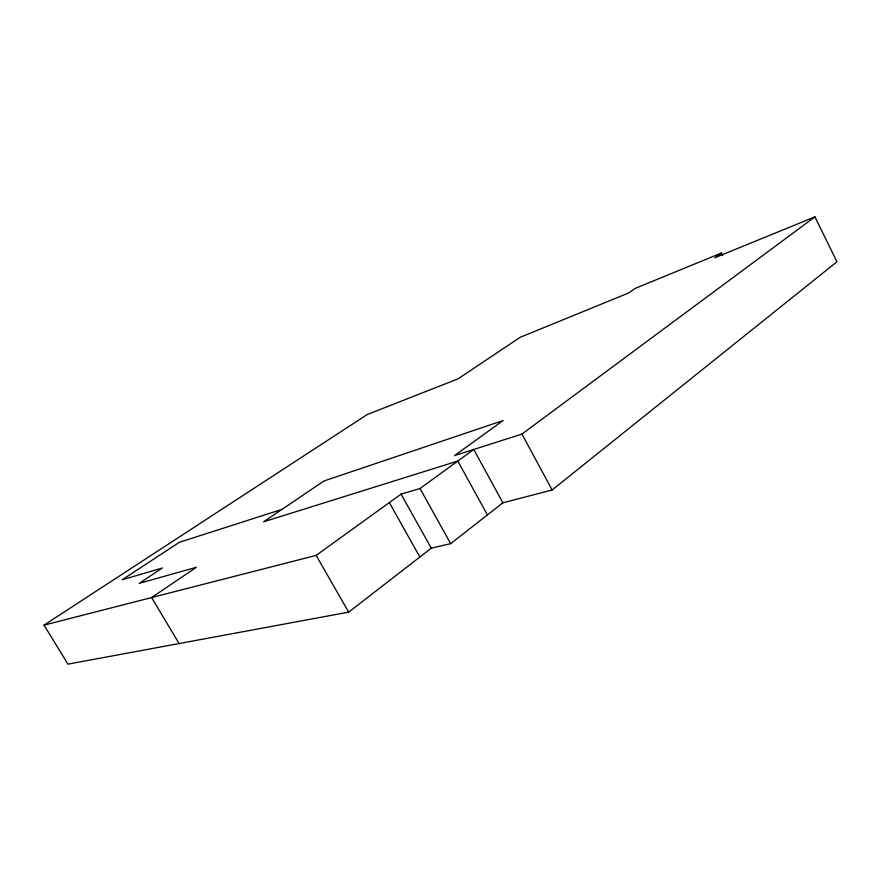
<?xml version="1.0" encoding="UTF-8"?>
<svg xmlns="http://www.w3.org/2000/svg" width="881" height="881" viewBox="0 0 881 881"><rect width="100%" height="100%" fill="white"/><g stroke="black" fill="none" stroke-linecap="round" stroke-linejoin="round"><path stroke-width="1.32" d="M501.807 503.106L552.123 489.99L836.95 261.767L814.914 216.858L714.7 257.814L721.473 252.99L722.695 255.413M450.665 543.654L502.908 502.82L473.747 449.464L420.017 488.515L401.086 494.131L316.147 555.393L44.05 625.125L67.947 664.142L348.678 612.141L431.272 548.191L450.665 543.654L420.017 488.515M487.402 514.933L457.812 461.049L263.617 521.805L323.933 481.004L503.161 420.512L454.519 455.598L521.948 434.08L814.914 216.858M44.05 625.125L367.256 414.522L457.988 378.874L520.186 337.302L628.726 292.944L635.52 288.252L721.473 252.99M281.964 509.383L179.438 542.267L122.162 579.775L162.379 567.992L139.242 583.343L196.364 567.298L151.631 597.549L179.085 643.559M316.147 555.393L348.678 612.141M389.347 502.599L419.852 557.034M401.086 494.131L431.272 548.191M521.948 434.08L552.123 489.99"/></g></svg>
